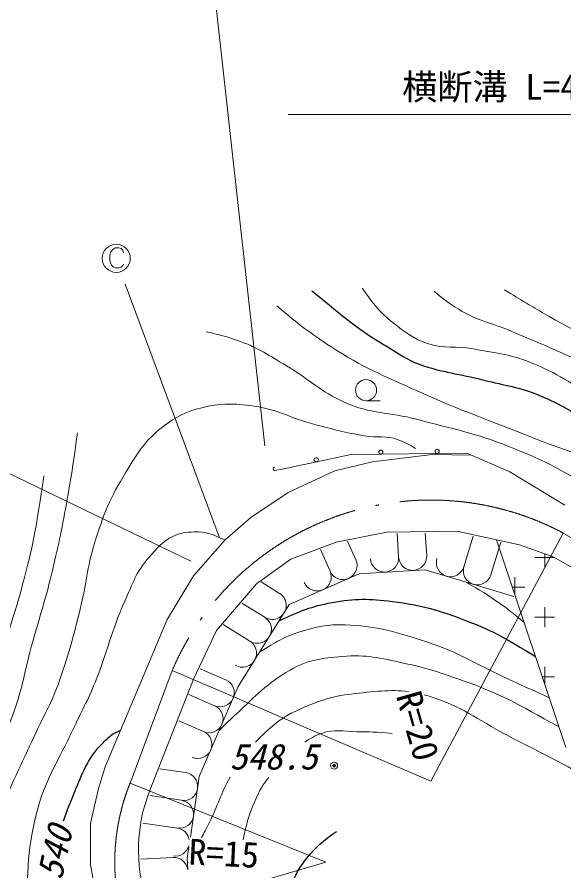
# Model space of a CAD drawing. Units: millimetres, scale not verified. Extents: x 40000 to 680000, y 20000 to 380000.
# Drawn here: x 83429 to 122280, y 259841 to 320566 of the extents above; entities that cross this region are included whole.
import ezdxf
from ezdxf.enums import TextEntityAlignment as Align

# ---------------------------------------------------------------- set-up
doc = ezdxf.new("R2010")
doc.units = ezdxf.units.MM
doc.header["$LTSCALE"] = 1000
doc.header["$PDMODE"] = 32
doc.header["$PDSIZE"] = 500
doc.linetypes.add('LONG_DASHED_DOTTED', pattern=[15.25, 12, -1.5, 0.25, -1.5])
for name, color, linetype, lineweight in [('M-BGD', 7, 'Continuous', 13), ('M-BMK', 2, 'LONG_DASHED_DOTTED', 13), ('M-STR-HTXT', 7, 'Continuous', 13)]:
    doc.layers.add(name, color=color, linetype=linetype, lineweight=lineweight)
doc.styles.add('ＭＳ ゴシック', font='')
doc.styles.get('ＭＳ ゴシック').set_extended_font_data('MS Gothic')

msp = doc.modelspace()

# ---------------------------------------------------------------- linework, layer by layer
at = {"layer": 'M-BGD'}
for p, q in [((108223, 293283), (109223, 293283)), ((112916, 289452), (108691, 288939)), ((115725, 289403), (112916, 289452)), ((118436, 288231), (115379, 289553)), ((108691, 288939), (106004, 288304)), ((101772, 288315), (102262, 288420)), ((106004, 288304), (102683, 286765)), ((122344, 285862), (118436, 288231)), ((102683, 286765), (100045, 284983)), ((100045, 284983), (98207, 283378)), ((106102, 283224), (109692, 283932)), ((109692, 283932), (114675, 284006)), ((110534, 282153), (110431, 283843)), ((112530, 282275), (112433, 283873)), ((114675, 284006), (119120, 283029)), ((115174, 281474), (115833, 283649)), ((98207, 283378), (95960, 280837)), ((102878, 282003), (106102, 283224)), ((107495, 281967), (106912, 283284)), ((117088, 280894), (117793, 283218)), ((117502, 283384), (122424, 268625)), ((119120, 283029), (121514, 282174)), ((105666, 281158), (104986, 282694)), ((120916, 282387), (120916, 281429)), ((100436, 280269), (102878, 282003)), ((120209, 282136), (121580, 282136)), ((121514, 282174), (133823, 275164)), ((107735, 280980), (112412, 281266)), ((112412, 281266), (118712, 279357)), ((95960, 280837), (94092, 277723)), ((102771, 278784), (107735, 280980)), ((118794, 280722), (118794, 279509)), ((97603, 276947), (100436, 280269)), ((102085, 279574), (100771, 280393)), ((118626, 280015), (119502, 280015)), ((99144, 272961), (102771, 278784)), ((101028, 277877), (99394, 278895)), ((120916, 278601), (120916, 277186)), ((94092, 277723), (89694, 267234)), ((120209, 277893), (121623, 277893)), ((95966, 273479), (97603, 276947)), ((99970, 276179), (98081, 277356)), ((98256, 273427), (96426, 274219)), ((120916, 274358), (120916, 273148)), ((92889, 265639), (95966, 273479)), ((120748, 273651), (121623, 273651)), ((96376, 266566), (99144, 272961)), ((97461, 271592), (95642, 272379)), ((96667, 269756), (94911, 270516)), ((89217, 265707), (89694, 267234)), ((95406, 266842), (93572, 267113)), ((95739, 262249), (96376, 266566)), ((88644, 263225), (89217, 265707)), ((95114, 264864), (92852, 265197)), ((88644, 260266), (88644, 263225)), ((94822, 262885), (92359, 263248)), ((95517, 260743), (95633, 261530)), ((94513, 260792), (92219, 260680)), ((95555, 259963), (95517, 260743)), ((89408, 256161), (88644, 260266))]:
    msp.add_line(p, q, dxfattribs=at)
msp.add_lwpolyline([(115379, 289553), (107171, 289446), (102262, 288420)], dxfattribs=at)
for centre, radius in [((108223, 294033), 750), ((109273, 289623), 150), ((113273, 289676), 150), ((104685, 289080), 150), ((105952, 267330), 100), ((105952, 267330), 80), ((105952, 267330), 60), ((105952, 267330), 40), ((105952, 267330), 20), ((105952, 267330), 20)]:
    msp.add_circle(centre, radius, dxfattribs=at)
for centre, radius, start, end in [((101745, 288437), 125, 102.12709, 282.12709), ((106580, 281562), 1000, 203.86018, 23.86018), ((109536, 282092), 1000, 183.50353, 3.50353), ((111532, 282214), 1000, 183.50353, 3.50353), ((114217, 281764), 1000, 163.1416, 343.1416), ((104751, 280753), 1000, 203.86018, 23.86018), ((116131, 281184), 1000, 163.1416, 343.1416), ((101557, 278725), 1000, 238.07912, 58.07912), ((100499, 277028), 1000, 238.07912, 58.07912), ((99442, 275330), 1000, 238.07912, 58.07912), ((97859, 272509), 1000, 246.59531, 66.59531), ((97064, 270674), 1000, 246.59531, 66.59531), ((96270, 268838), 1000, 246.59531, 66.59531), ((95260, 265853), 1000, 261.60707, 81.60707), ((103503, 261343), 11451, 157.96837, 202.69698), ((94968, 263874), 1000, 261.60707, 81.60707), ((94676, 261896), 1000, 10.29092, 81.60707), ((94676, 261896), 1000, 261.60707, 344.0105), ((94562, 259794), 1000, 7.64834, 92.7927)]:
    msp.add_arc(centre, radius, start, end, dxfattribs=at)
for points, knots in [([(118055, 301168), (119343, 300377), (119690, 300178), (120746, 299559), (123385, 298010), (124987, 297360), (127611, 295787), (130987, 293763), (132746, 292419), (136034, 290255), (136958, 289647), (137422, 289216), (138398, 288696), (138958, 288398), (139324, 288279), (139957, 288243), (140365, 288220), (140664, 288170), (140988, 288419), (141555, 288855), (141423, 289448), (141642, 290129), (142109, 291583), (142058, 292481), (142472, 293951), (143144, 296340), (143575, 297672), (144534, 299961), (145081, 301267), (145561, 301918), (146294, 303129), (147389, 304938), (148135, 305866), (149337, 307605), (150478, 309258), (151252, 310094), (152304, 311805), (153496, 313745), (154041, 314904), (155120, 316909), (155778, 318132), (155995, 318907), (156780, 320052), (158016, 321857), (158995, 322697), (160753, 324000), (161988, 324916), (162813, 325279), (164273, 325760), (165594, 326196), (166378, 326415), (167768, 326439), (169327, 326467), (170238, 326355), (171716, 325861), (173542, 325251), (174279, 324273), (176041, 323497), (177600, 322811), (178521, 322541), (180140, 322014), (182040, 321395), (183160, 321223), (185043, 320555), (186554, 320019), (187453, 319799), (188840, 318996), (189911, 318377), (190484, 317977), (191456, 317211), (191822, 316922), (192123, 316833), (192361, 316431), (192497, 316201), (192550, 316082), (192621, 315799)], [0, 0, 0, 0, 1, 1, 1, 2, 2, 2, 3, 3, 3, 4, 4, 4, 5, 5, 5, 6, 6, 6, 7, 7, 7, 8, 8, 8, 9, 9, 9, 10, 10, 10, 11, 11, 11, 12, 12, 12, 13, 13, 13, 14, 14, 14, 15, 15, 15, 16, 16, 16, 17, 17, 17, 18, 18, 18, 19, 19, 19, 20, 20, 20, 21, 21, 21, 22, 22, 22, 23, 23, 23, 24, 24, 24, 25, 25, 25, 25]), ([(113051, 301067), (113806, 300427), (114091, 300238), (114811, 299785), (116146, 298946), (117084, 298845), (118533, 298226), (120236, 297499), (121205, 297123), (122883, 296340), (124289, 295684), (125062, 295282), (126404, 294504), (129206, 292880), (130649, 291762), (133319, 289928), (135327, 288548), (136244, 287445), (138398, 286307), (139489, 285731), (140231, 285034), (141416, 285376), (142325, 285639), (142489, 286415), (143000, 287212), (144023, 288810), (144600, 289741), (145213, 291537), (145636, 292777), (145645, 293536), (145967, 294806), (146285, 296060), (146399, 296786), (146847, 298000), (147441, 299607), (147898, 300466), (148758, 301947), (149470, 303174), (150032, 303759), (150921, 304864), (152233, 306495), (153101, 307295), (154517, 308837), (155400, 309800), (156018, 310234), (156805, 311277), (157954, 312799), (158382, 313800), (159420, 315400), (160445, 316982), (160780, 318063), (162085, 319424), (162987, 320364), (163535, 320932), (164726, 321461), (165616, 321855), (166216, 321816), (167190, 321838), (168979, 321878), (169966, 321533), (171741, 321310), (173846, 321044), (175110, 321250), (177123, 320580), (178392, 320158), (178911, 319942), (180258, 319201)], [0, 0, 0, 0, 1, 1, 1, 2, 2, 2, 3, 3, 3, 4, 4, 4, 5, 5, 5, 6, 6, 6, 7, 7, 7, 8, 8, 8, 9, 9, 9, 10, 10, 10, 11, 11, 11, 12, 12, 12, 13, 13, 13, 14, 14, 14, 15, 15, 15, 16, 16, 16, 17, 17, 17, 18, 18, 18, 19, 19, 19, 20, 20, 20, 21, 21, 21, 22, 22, 22, 22]), ([(107953, 301275), (108820, 300094), (109138, 299624), (110141, 298823), (111013, 298126), (111539, 297724), (112592, 297352), (113798, 296927), (114586, 297206), (115842, 296969), (117563, 296643), (118587, 296585), (120193, 295887), (122117, 295051), (123091, 294360), (124870, 293247), (127796, 291416), (129293, 290175), (132137, 288218), (134401, 286660), (135506, 285511), (137946, 284245), (138340, 284040), (138700, 283871), (139046, 283733)], [0, 0, 0, 0, 1, 1, 1, 2, 2, 2, 3, 3, 3, 4, 4, 4, 5, 5, 5, 6, 6, 6, 7, 7, 7, 8, 8, 8, 8]), ([(101880, 300030), (103583, 298591), (104157, 298164), (105728, 297126), (107993, 295629), (109445, 295087), (111913, 293957), (115051, 292522), (116904, 291942), (120098, 290638), (122252, 289760), (123588, 289531), (125605, 288375), (127515, 287281), (128317, 286264), (130131, 285018), (132344, 283498), (133586, 282642), (135902, 281284), (137455, 280374), (138256, 279663), (139976, 279134), (141364, 278707), (141996, 278626), (143642, 278517)], [0, 0, 0, 0, 1, 1, 1, 2, 2, 2, 3, 3, 3, 4, 4, 4, 5, 5, 5, 6, 6, 6, 7, 7, 7, 8, 8, 8, 8]), ([(96864, 298182), (97986, 297947), (98357, 297838), (99278, 297503), (100640, 297007), (101307, 296499), (102559, 295768), (104211, 294803), (104964, 293950), (106708, 293165), (108586, 292321), (109849, 292488), (111838, 291958), (114406, 291275), (115889, 291005), (118363, 290035), (120995, 289003), (122411, 288228), (124775, 286678), (125861, 285966), (126446, 285506), (127340, 284565), (128321, 283533), (128615, 283006), (129448, 281591)], [0, 0, 0, 0, 1, 1, 1, 2, 2, 2, 3, 3, 3, 4, 4, 4, 5, 5, 5, 6, 6, 6, 7, 7, 7, 8, 8, 8, 8]), ([(85039, 238416), (83943, 241015), (83637, 241712), (82840, 243865), (82214, 245557), (81774, 246481), (81323, 248228), (80867, 249994), (80685, 251015), (80564, 252835), (80430, 254842), (80380, 255994), (80672, 257984), (81010, 260281), (81445, 261532), (82190, 263730), (82978, 266056), (83685, 267259), (84683, 269502), (85309, 270909), (85815, 271632), (86336, 273080), (87077, 275135), (87379, 276327), (87908, 278446), (88365, 280275), (88377, 281362), (88938, 283162), (89578, 285216), (90023, 286376), (91160, 288202), (92028, 289594), (92519, 290451), (93816, 291455), (94756, 292182), (95402, 292490), (96554, 292782), (97838, 293108), (98624, 293090), (99941, 292945), (101816, 292739), (102751, 292067), (104576, 291590), (105942, 291232), (106710, 291034), (108099, 290777), (109031, 290604), (109624, 290843), (110511, 290506), (111011, 290316), (111229, 290215), (111730, 289883)], [0, 0, 0, 0, 1, 1, 1, 2, 2, 2, 3, 3, 3, 4, 4, 4, 5, 5, 5, 6, 6, 6, 7, 7, 7, 8, 8, 8, 9, 9, 9, 10, 10, 10, 11, 11, 11, 12, 12, 12, 13, 13, 13, 14, 14, 14, 15, 15, 15, 16, 16, 16, 17, 17, 17, 17]), ([(82223, 237599), (81300, 240417), (81055, 241185), (80401, 243512), (79679, 246085), (79206, 247519), (78748, 250152), (78394, 252187), (78146, 253344), (78179, 255410), (78204, 256958), (78391, 257821), (78694, 259339), (79036, 261055), (79310, 262007), (79913, 263649), (80523, 265307), (81085, 266145), (81783, 267768), (82439, 269290), (82868, 270122), (83382, 271698), (83881, 273226), (83996, 274129), (84412, 275682), (84964, 277741), (85375, 278867), (85876, 280939), (86345, 282885), (86572, 283984), (86933, 285953), (87292, 287913), (87383, 288571), (87719, 290994)], [0, 0, 0, 0, 1, 1, 1, 2, 2, 2, 3, 3, 3, 4, 4, 4, 5, 5, 5, 6, 6, 6, 7, 7, 7, 8, 8, 8, 9, 9, 9, 10, 10, 10, 11, 11, 11, 11]), ([(85336, 287944), (84839, 284692), (84722, 283732), (84054, 281093), (83537, 279052), (83174, 277927), (82515, 275927), (82049, 274513), (81848, 273693), (81233, 272337), (80621, 270990), (80130, 270310), (79437, 269003), (78743, 267691), (78319, 266973), (77679, 265633), (77151, 264527), (76926, 263876), (76470, 262739), (76231, 262141), (76019, 261829), (75884, 261200), (75754, 260597), (75757, 260330), (75774, 259624)], [0, 0, 0, 0, 1, 1, 1, 2, 2, 2, 3, 3, 3, 4, 4, 4, 5, 5, 5, 6, 6, 6, 7, 7, 7, 8, 8, 8, 8]), ([(87295, 239071), (86221, 242473), (85909, 243387), (85171, 246195), (84684, 248050), (84240, 249062), (84006, 250965), (83725, 253245), (83894, 254553), (84033, 256846), (84212, 259804), (84118, 261529), (84927, 264380), (85564, 266623), (86396, 267708), (87366, 269828), (87989, 271188), (88434, 271908), (88992, 273297), (89879, 275503), (90098, 276849), (91079, 279015), (91652, 280279), (91869, 281090), (92787, 282132), (93372, 282796), (93701, 283229), (94494, 283622), (95037, 283892), (95406, 283920), (96012, 283947), (96897, 283987), (97314, 283753), (98207, 283378)], [0, 0, 0, 0, 1, 1, 1, 2, 2, 2, 3, 3, 3, 4, 4, 4, 5, 5, 5, 6, 6, 6, 7, 7, 7, 8, 8, 8, 9, 9, 9, 10, 10, 10, 11, 11, 11, 11]), ([(115315, 280386), (116409, 279752), (116732, 279571), (117586, 278966), (118346, 278429), (118601, 278221), (119465, 277500)], [0, 0, 0, 0, 1, 1, 1, 2, 2, 2, 2]), ([(100664, 275402), (101865, 276160), (102331, 276451), (103518, 276835), (104728, 277227), (105464, 277386), (106735, 277339), (108894, 277258), (110096, 276895), (112160, 276253), (114904, 275401), (116245, 274407), (118865, 273230), (119794, 272813), (120085, 272683), (121244, 272163)], [0, 0, 0, 0, 1, 1, 1, 2, 2, 2, 3, 3, 3, 4, 4, 4, 5, 5, 5, 5]), ([(121938, 270082), (118886, 271756), (117946, 272368), (115183, 273347), (113531, 273932), (112594, 274253), (110881, 274626), (109215, 274989), (108240, 275237), (106541, 275091), (105045, 274962), (104118, 274878), (102820, 274122), (101165, 273158), (100421, 272329), (99022, 271021), (98531, 270562), (98357, 270408), (97786, 269824)], [0, 0, 0, 0, 1, 1, 1, 2, 2, 2, 3, 3, 3, 4, 4, 4, 5, 5, 5, 6, 6, 6, 6]), ([(100369, 269002), (100672, 269326), (101013, 269652), (101425, 270014), (102287, 270771), (102888, 271077), (103944, 271525), (105144, 272034), (105865, 272274), (107161, 272417), (108772, 272594), (109915, 272770), (111256, 272585)], [0, 0, 0, 0, 1, 1, 1, 2, 2, 2, 3, 3, 3, 4, 4, 4, 4]), ([(112345, 272363), (112462, 272332), (112581, 272298), (112703, 272262), (115003, 271566), (116083, 270636), (118206, 269510), (120961, 268048), (122636, 267411), (125144, 265557), (126596, 264483), (127137, 264062), (128709, 262611)], [0, 0, 0, 0, 1, 1, 1, 2, 2, 2, 3, 3, 3, 4, 4, 4, 4]), ([(103879, 269002), (104224, 269258), (104569, 269442), (105068, 269626), (105978, 269961), (106578, 269741), (107548, 269742), (108533, 269743), (108877, 269717), (110068, 269626)], [0, 0, 0, 0, 1, 1, 1, 2, 2, 2, 3, 3, 3, 3]), ([(96543, 262209), (96704, 262517), (96868, 262839), (97084, 263270), (97713, 264522), (97892, 265362), (98557, 266502)], [0, 0, 0, 0, 1, 1, 1, 2, 2, 2, 2]), ([(99503, 262062), (99673, 262997), (99865, 263796), (100340, 264859), (100637, 265524), (100950, 266042), (101304, 266502)], [0, 0, 0, 0, 1, 1, 1, 2, 2, 2, 2])]:
    msp.add_open_spline(points, degree=3, knots=knots, dxfattribs=at)
at = {"layer": 'M-BGD', "lineweight": 25}
for points, knots in [([(104370, 301086), (106833, 299109), (107531, 298425), (109801, 297088), (110642, 296593), (111068, 296204), (111989, 295881), (113735, 295268), (114798, 295212), (116591, 294750), (118144, 294348), (119072, 294279), (120551, 293656), (122119, 292995), (122936, 292474), (124361, 291543), (126739, 289990), (127873, 288840), (130169, 287168), (132588, 285407), (133905, 284360), (136430, 282755), (137727, 281930), (138412, 281337), (139863, 280831), (140072, 280759), (140267, 280688), (140456, 280623)], [0, 0, 0, 0, 1, 1, 1, 2, 2, 2, 3, 3, 3, 4, 4, 4, 5, 5, 5, 6, 6, 6, 7, 7, 7, 8, 8, 8, 9, 9, 9, 9]), ([(102056, 277637), (103657, 278372), (104283, 278641), (105804, 278928), (107456, 279238), (108438, 279212), (110106, 279005), (112234, 278742), (113416, 278383), (115416, 277610), (117410, 276839), (118145, 276388), (120271, 275081)], [0, 0, 0, 0, 1, 1, 1, 2, 2, 2, 3, 3, 3, 4, 4, 4, 4]), ([(86721, 263397), (86963, 264107), (87255, 264849), (87610, 265681), (88193, 267047), (88489, 267905), (89534, 268960), (89841, 269271), (90017, 269458), (90402, 269665), (90556, 269748), (90618, 269783), (90808, 269855)], [0, 0, 0, 0, 1, 1, 1, 2, 2, 2, 3, 3, 3, 4, 4, 4, 4]), ([(102112, 256644), (102202, 256889), (102294, 257141), (102389, 257402), (102885, 258766), (103097, 259618), (104012, 260743), (104712, 261603), (105103, 261934), (106112, 262652)], [0, 0, 0, 0, 1, 1, 1, 2, 2, 2, 3, 3, 3, 3])]:
    msp.add_open_spline(points, degree=3, knots=knots, dxfattribs=at)
at = {"layer": 'M-BGD'}
msp.add_open_spline([(95536, 260352), (95550, 260378), (95564, 260403), (95578, 260429)], degree=3, dxfattribs=at)
msp.add_point((105952, 267330), dxfattribs=at)
at = {"layer": 'M-BMK'}
for p, q in [((122231, 283871), (134199, 276979)), ((91455, 266079), (94447, 274093))]:
    msp.add_line(p, q, dxfattribs=at)
for centre, radius, start, end in [((112831, 266218), 20000, 61.96709, 156.80921), ((105368, 260471), 15000, 158.04652, 196.35292)]:
    msp.add_arc(centre, radius, start, end, dxfattribs=at)
at = {"layer": 'M-STR-HTXT'}
for p, q in [((101041, 290076), (95878, 336438)), ((141352, 313640), (102680, 313640)), ((90011, 303599), (90063, 303817)), ((90063, 303817), (90117, 303884)), ((90117, 303884), (90232, 304039)), ((90232, 304039), (90387, 304145)), ((90387, 304145), (90666, 304147)), ((90666, 304147), (90828, 304096)), ((90828, 304096), (90938, 303985)), ((90938, 303985), (90996, 303817)), ((90011, 303268), (90011, 303599)), ((90058, 303057), (90011, 303268)), ((90171, 302888), (90058, 303057)), ((90277, 302780), (90171, 302888)), ((90394, 302724), (90277, 302780)), ((90668, 302724), (90394, 302724)), ((90830, 302775), (90668, 302724)), ((90940, 302890), (90830, 302775)), ((90990, 302991), (90940, 302890)), ((97795, 283609), (91110, 301562)), ((95764, 281867), (70553, 294033)), ((122231, 283871), (112831, 266218)), ((94447, 274093), (112831, 266218)), ((91455, 266079), (105368, 260471)), ((90974, 256248), (105368, 260471))]:
    msp.add_line(p, q, dxfattribs=at)
msp.add_circle((90474, 303408), 1000, dxfattribs=at)
msp.add_circle((90474, 303408), 1000, dxfattribs=at)

# ---------------------------------------------------------------- texts
at = {"layer": 'M-BGD', "style": 'ＭＳ ゴシック', "oblique": 15}
msp.add_text('548.5', height=1833, dxfattribs=at).set_placement((101650, 266502), align=Align.BOTTOM_CENTER)
msp.add_text('540', height=1833, rotation=77.645, dxfattribs=at).set_placement((86109, 261172), align=Align.MIDDLE_CENTER)
at = {"layer": 'M-STR-HTXT', "style": 'ＭＳ ゴシック'}
msp.add_text('横断溝 L=4.0 W=0.8', height=1833, dxfattribs=at).set_placement((122016, 314140), align=Align.BOTTOM_CENTER)
for s, rotation, p in [('R=20', 285.907, (111171, 267361)), ('R=15', 357.151, (100538, 259507))]:
    msp.add_text(s, height=1833, rotation=rotation, dxfattribs=at).set_placement(p, align=Align.BOTTOM_RIGHT)

doc.saveas('drawing.dxf')
